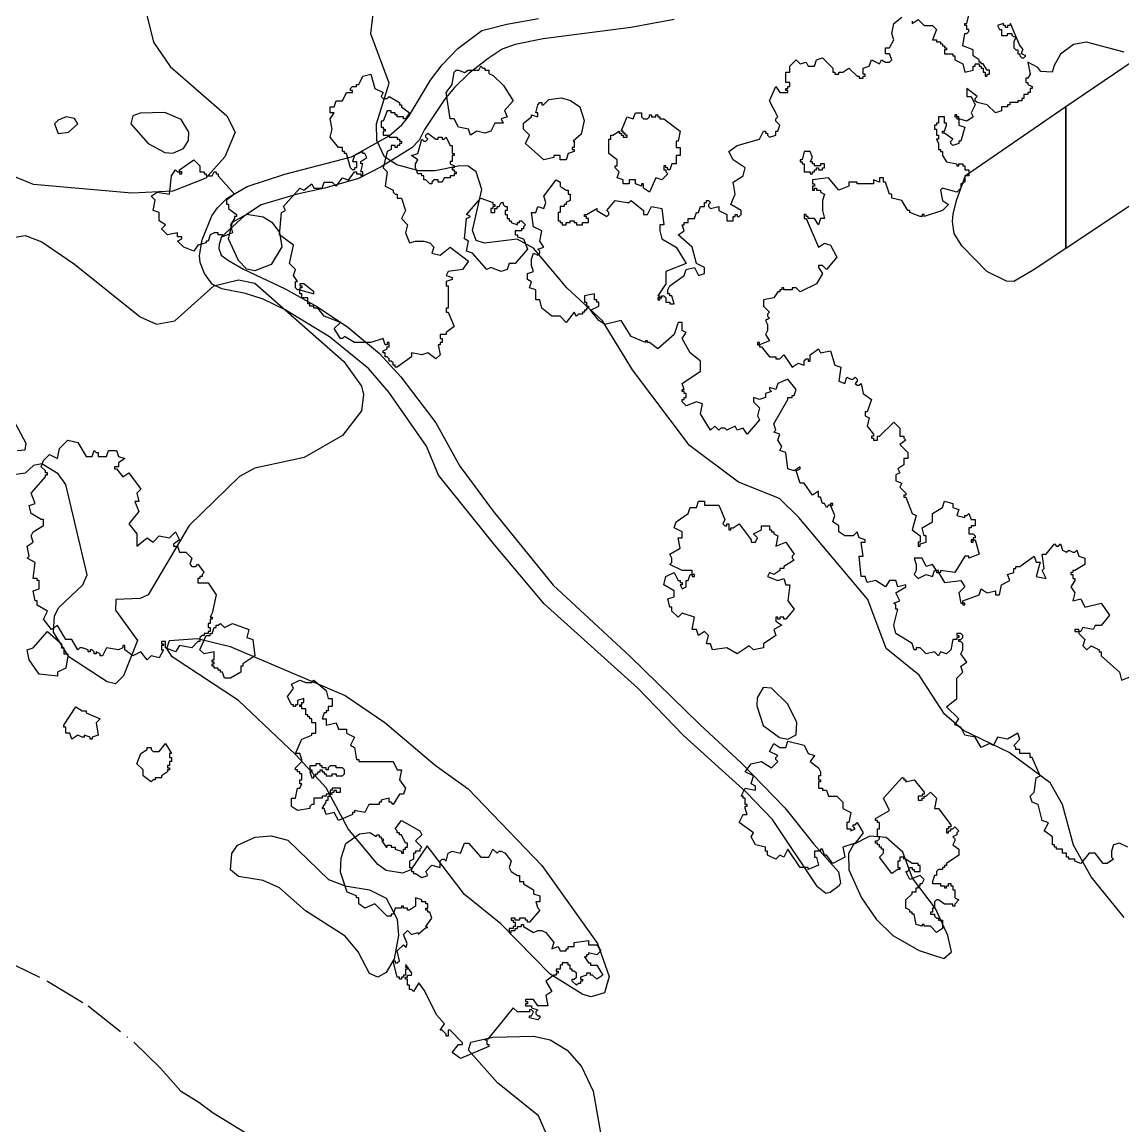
# Model space of a CAD drawing. Header units: metres. Extents: x -400 to 800, y -650 to 500.
# Drawn here: x 487.8 to 623.1, y 228.2 to 363.9 of the extents above; entities that cross this region are included whole.
import ezdxf

# ---------------------------------------------------------------- set-up
doc = ezdxf.new("R2010")
doc.units = ezdxf.units.M
doc.header["$LTSCALE"] = 2
doc.linetypes.add('DASHDOT', pattern=[3.556, 2.54, -0.508, 0, -0.508])
for name, color, linetype in [('SITE-PATH', 84, 'CONTINUOUS'), ('SITE-ROAD-GRAVEL', 32, 'CONTINUOUS'), ('SITE-SETBACK-WATER', 1, 'DASHDOT'), ('SITE-TREE-CANOPY', 94, 'CONTINUOUS'), ('TOPO-CONTOUR-MINOR', 9, 'CONTINUOUS')]:
    doc.layers.add(name, color=color, linetype=linetype)

msp = doc.modelspace()

# ---------------------------------------------------------------- linework, layer by layer
at = {"layer": 'SITE-PATH'}
msp.add_lwpolyline([(567.94, 364.23), (562.63, 363.24), (551.85, 361.83), (548.42, 361.13), (546.82, 360.56), (545.11, 359.44), (542.72, 357.57), (540.95, 355.87), (539.73, 354.37), (537.28, 350.68), (536.6, 349.38), (535.71, 348.43), (531.96, 346.1), (529.17, 344.67), (525.02, 343.5), (521.61, 342.74), (517.18, 341.44), (515.13, 340.08), (512.33, 337.51), (512.03, 336.55), (511.98, 336.09), (512.28, 335.26), (513.19, 334.59), (515.01, 333.54), (520.16, 331.11), (524.14, 328.88), (527.86, 326.41), (531.75, 323.16), (534.38, 320.29), (538.66, 314.64), (541.62, 309.31), (545.69, 303.79), (553.06, 294.69), (562.52, 285.95), (571.11, 277.54), (576.24, 272.8), (581.55, 267.31), (585.1, 262.86), (588.13, 259.46), (588.41, 258.08), (588.22, 257.71), (587.12, 256.89), (586.57, 256.8), (585.55, 257.62), (580.02, 265.86), (576.78, 269.22), (569.1, 276.22), (563.49, 282.02), (551.97, 292.38), (545.9, 299.59), (538.97, 308.2), (537.51, 311.78), (532.88, 318.42), (530.42, 321.28), (525.61, 325.22), (520.15, 328.54), (517.46, 329.86), (515.29, 330.53), (512.35, 331.13), (511.19, 331.67), (510.25, 333.01), (509.7, 334.35), (509.63, 335.22), (509.93, 337.15), (511.12, 340.08), (511.82, 341.06), (513.01, 342.25), (515.48, 343.68), (520.1, 345.2), (528.28, 347.32), (532.91, 349.93), (534.48, 351.28), (535.29, 352.24), (538.01, 356.75), (539.45, 358.66), (541.35, 360.64), (544.32, 362.86), (547.37, 363.66), (551.26, 364.35)], dxfattribs=at)
at = {"layer": 'SITE-ROAD-GRAVEL'}
msp.add_lwpolyline([(634.3, 348.19), (616.09, 336.09), (616.09, 353.51), (626.76, 360.76)], dxfattribs=at)
msp.add_lwpolyline([(612.07, 333.41), (609.7, 332.03), (608.78, 332.06), (606.39, 333.23), (603.28, 336.38), (602.35, 337.91), (602.16, 339.4), (602.24, 340.29), (602.66, 341.96), (603.74, 345.05), (616.09, 353.51), (616.09, 336.09)], close=True, dxfattribs=at)
at = {"layer": 'SITE-SETBACK-WATER'}
msp.add_lwpolyline([(485.39, 248.72), (490.93, 246.01), (495.94, 242.97), (501.53, 238.51), (504.84, 235.32), (507.27, 232.51), (509.53, 231.13), (511.3, 229.81), (517.93, 225.77)], dxfattribs=at)
at = {"layer": 'SITE-TREE-CANOPY'}
for points in [[(623.68, 262.49), (622.68, 262.99), (621.93, 262.75), (621.68, 261.99), (621.68, 261.25), (621.93, 260.99), (621.18, 260.49), (620.68, 260.49), (619.68, 261.75), (618.93, 261.75), (617.93, 260.49), (617.18, 260.75), (617.18, 260.99), (616.43, 260.99), (616.43, 261.25), (616.18, 261.25), (616.18, 261.75), (615.68, 261.75), (615.68, 262.25), (614.93, 262.25), (614.93, 262.49), (614.68, 262.49), (614.68, 262.75), (614.43, 262.75), (614.43, 263.75), (613.43, 264.49), (613.93, 265.49), (613.18, 265.74), (612.68, 267.74), (611.93, 268), (611.68, 268.74), (612.18, 269.24), (612.43, 270.99), (612.93, 271.25), (611.93, 273.49), (611.68, 273.49), (611.68, 273.99), (610.43, 273.99), (610.43, 274.49), (609.93, 274.49), (609.93, 274.74), (609.68, 274.99), (610.43, 275.74), (610.18, 276.5), (608.93, 275.74), (607.68, 276), (607.18, 274.99), (606.68, 275.24), (605.68, 274.74), (604.93, 276), (603.68, 276.24), (603.18, 277.24), (602.43, 277.5), (602.93, 278.24), (601.43, 279.74), (602.68, 280.75), (602.68, 283.24), (603.43, 283.99), (603.18, 284.74), (603.93, 285.24), (603.18, 286.24), (603.43, 286.74), (603.43, 287.5), (603.18, 287.74), (602.93, 287.74), (602.93, 287.99), (603.18, 287.99), (603.43, 288.24), (603.43, 288.49), (603.18, 288.74), (602.68, 288.74), (602.68, 288.49), (602.93, 288.49), (602.93, 288.24), (602.68, 288.24), (602.68, 287.99), (602.18, 287.99), (601.93, 286.74), (601.43, 286.24), (600.68, 286.5), (600.43, 286), (599.93, 286.5), (598.93, 286.24), (598.18, 287), (597.68, 287), (597.68, 286.74), (597.43, 286.74), (597.18, 287.5), (595.18, 288.74), (594.93, 289.75), (595.43, 291.75), (595.18, 291.75), (595.18, 292.25), (594.93, 292.49), (595.68, 292.74), (595.18, 293.74), (596.43, 294.5), (596.43, 294.74), (595.43, 294.5), (595.18, 295.24), (594.43, 295.24), (593.93, 294.5), (592.68, 295.24), (591.68, 295), (591.43, 295.74), (590.93, 295.74), (590.68, 298.24), (591.18, 298.24), (590.93, 299.99), (591.43, 299.99), (591.43, 300.25), (590.68, 300.49), (590.43, 301.25), (589.93, 300.75), (588.93, 300.75), (588.18, 301.25), (588.18, 301.99), (587.43, 302.49), (587.68, 303.24), (587.18, 304.5), (586.93, 304.5), (586.68, 304.24), (586.43, 304.74), (586.18, 304.74), (585.93, 305.5), (585.68, 305.5), (585.68, 306.24), (584.93, 305.74), (583.93, 307.24), (583.43, 307.24), (582.93, 308.75), (583.43, 308.99), (583.43, 309.25), (582.68, 308.75), (581.93, 308.99), (581.68, 310.99), (580.93, 311.25), (581.18, 311.74), (580.68, 312.49), (580.93, 313.24), (580.18, 313.5), (580.43, 313.74), (580.18, 314.5), (581.93, 317.49), (581.93, 317.74), (582.43, 317.74), (582.43, 317.99), (582.68, 317.99), (582.93, 318.75), (581.93, 319.99), (580.68, 319.49), (580.43, 318.75), (579.68, 318.99), (579.68, 318.75), (579.93, 318.49), (579.18, 318.24), (579.18, 317.74), (578.43, 317.49), (577.68, 317.74), (577.68, 317.24), (578.43, 316.5), (578.18, 315.5), (578.43, 315), (576.93, 313.24), (576.43, 314), (575.68, 313.74), (575.43, 314.24), (574.43, 313.74), (574.18, 314), (573.68, 314), (573.43, 313.74), (572.93, 314.24), (572.43, 313.74), (571.18, 315.74), (571.43, 316.99), (570.68, 317.24), (569.43, 316.74), (568.93, 317.24), (568.93, 317.49), (569.18, 317.49), (569.18, 317.74), (569.43, 317.74), (569.43, 318.25), (569.18, 318.25), (569.18, 318.49), (568.93, 318.49), (568.93, 318.75), (569.18, 318.75), (568.93, 319.49), (571.18, 320.99), (571.18, 322.24), (569.93, 323.24), (568.93, 325), (569.43, 325.74), (568.93, 326), (568.93, 326.99), (568.43, 326.99), (567.93, 325.5), (565.93, 323.74), (564.93, 324.5), (564.68, 324.5), (564.68, 324.74), (564.43, 324.74), (564.43, 324.5), (562.68, 325.24), (561.43, 327.24), (559.43, 326.74), (558.68, 327.24), (557.68, 328.49), (558.68, 328.99), (558.68, 329.49), (558.43, 329.49), (558.43, 329.75), (558.18, 329.75), (558.18, 330.49), (556.93, 330.25), (556.93, 329.49), (557.18, 329.49), (557.18, 328.99), (557.43, 328.99), (557.43, 328.75), (557.18, 328.75), (557.18, 328.49), (556.93, 328.49), (556.93, 328.25), (556.68, 328.25), (556.68, 327.99), (556.18, 327.99), (555.93, 327.75), (555.68, 328.25), (554.68, 326.99), (553.93, 327.75), (552.93, 327.75), (551.68, 328.75), (551.43, 329.75), (550.93, 329.75), (550.93, 330.99), (550.18, 331.24), (550.43, 331.99), (549.93, 332.24), (549.93, 333), (550.68, 333.24), (550.43, 334), (550.43, 334.74), (550.68, 335.49), (551.18, 335.24), (551.43, 335.49), (551.43, 335.74), (551.18, 335.99), (551.93, 336.24), (551.43, 336.99), (551.68, 338.25), (550.68, 338.75), (550.43, 340.49), (550.93, 340.49), (551.18, 341.24), (551.93, 340.99), (552.18, 341.74), (551.93, 342.5), (553.43, 344.5), (553.93, 344.24), (553.93, 343.74), (554.68, 343.24), (554.93, 343.24), (554.93, 342.74), (555.18, 342.74), (555.18, 341.99), (554.68, 341.74), (554.68, 341.49), (554.43, 341.49), (554.43, 341.24), (553.93, 341.24), (553.93, 340.49), (553.68, 340.49), (553.68, 339.49), (553.93, 339.49), (553.93, 339.25), (554.18, 339.25), (554.18, 338.99), (554.68, 338.99), (554.68, 339.25), (555.18, 339.25), (555.18, 339.49), (555.68, 339.49), (555.68, 339.25), (555.93, 339.25), (555.93, 338.99), (556.68, 338.99), (556.68, 339.25), (557.43, 339.25), (557.43, 339.75), (557.18, 339.75), (557.18, 339.99), (556.93, 339.99), (556.93, 340.25), (557.18, 340.25), (558.43, 340.99), (558.43, 340.74), (559.68, 339.99), (559.93, 340.25), (559.93, 340.49), (559.68, 340.74), (560.68, 341.99), (562.18, 341.74), (562.43, 341.74), (562.68, 341.99), (564.18, 340.74), (564.18, 340.25), (564.68, 340.25), (565.18, 341.24), (566.43, 340.99), (566.68, 338.99), (566.18, 338.99), (566.18, 338.25), (566.43, 337.24), (568.18, 336.24), (569.43, 334.24), (566.93, 333.24), (566.93, 331.74), (565.93, 330.25), (566.18, 330.25), (566.18, 329.99), (566.43, 329.99), (566.43, 330.25), (566.68, 330.25), (566.93, 329.99), (566.93, 329.49), (567.43, 329.49), (567.43, 329.25), (567.93, 329.25), (567.68, 330.25), (567.43, 330.25), (567.43, 330.49), (567.18, 330.49), (567.18, 330.99), (567.43, 331.49), (569.18, 332.74), (569.43, 333.5), (570.43, 333.74), (570.93, 332.74), (571.68, 333), (571.68, 333.74), (570.68, 334.24), (570.18, 336.24), (568.43, 337.75), (569.18, 338.25), (568.93, 338.99), (569.18, 338.99), (569.18, 339.25), (569.68, 339.25), (569.68, 339.75), (570.43, 339.75), (570.68, 340.49), (570.93, 340.49), (571.18, 341.24), (571.68, 341.24), (571.68, 341.74), (571.93, 341.74), (571.93, 341.99), (572.18, 341.99), (572.43, 341.74), (572.18, 341.49), (572.18, 341.24), (572.43, 340.99), (573.43, 341.24), (573.43, 340.75), (574.43, 340.25), (574.43, 339.49), (575.18, 339.49), (575.18, 339.99), (575.43, 339.99), (575.43, 340.25), (575.68, 340.25), (575.68, 339.99), (575.93, 339.99), (576.18, 340.25), (576.18, 340.75), (574.93, 341.49), (575.43, 342.74), (575.18, 344.24), (576.43, 345), (576.68, 345.99), (575.18, 346.99), (574.68, 347.99), (575.68, 348.75), (578.43, 349.49), (578.93, 350.49), (579.18, 350.49), (579.18, 350.25), (579.43, 350.25), (579.43, 349.99), (579.68, 349.75), (580.43, 349.99), (580.43, 350.49), (580.68, 350.49), (580.93, 351.24), (580.43, 351.74), (580.43, 351.99), (580.68, 352.24), (579.68, 354.24), (580.43, 355.99), (580.93, 355.24), (581.93, 355.24), (581.93, 355.5), (581.68, 355.5), (581.68, 355.74), (581.93, 355.74), (581.93, 355.99), (582.18, 355.99), (582.18, 356.49), (581.68, 356.49), (581.68, 357.75), (582.18, 357.75), (582.18, 358.49), (582.93, 359.25), (583.43, 358.75), (584.18, 358.99), (584.43, 358.49), (585.18, 358.49), (585.43, 359.25), (586.18, 359.49), (587.43, 358.25), (587.43, 357.75), (587.68, 357.75), (587.68, 357.49), (588.18, 357.49), (588.18, 357.75), (588.68, 357.75), (589.43, 358.25), (590.43, 357.24), (590.68, 357.24), (590.68, 356.99), (591.18, 356.99), (591.18, 357.24), (591.43, 357.24), (591.43, 357.49), (591.18, 357.49), (591.18, 358.25), (591.93, 358.49), (592.18, 359.25), (593.18, 358.75), (593.43, 359.25), (593.93, 358.99), (594.43, 358.99), (594.68, 359.25), (594.43, 359.99), (593.93, 359.99), (593.93, 360.75), (594.43, 360.75), (594.93, 361.74), (594.68, 362.49), (594.93, 363.74), (595.93, 364.5)], [(597.18, 364), (597.18, 363.74), (597.93, 364.24), (598.68, 363.5), (599.68, 363.5), (600.18, 363), (599.68, 361.74), (600.18, 361.74), (600.18, 361.49), (600.68, 361.49), (600.68, 361.24), (600.93, 361.24), (600.93, 360.99), (601.18, 360.99), (601.18, 360.75), (601.43, 360.75), (601.43, 360.49), (601.18, 360.49), (601.18, 359.99), (602.18, 359.99), (602.18, 359.75), (602.43, 359.75), (602.43, 359.25), (603.43, 358.75), (603.68, 357.74), (604.68, 357.99), (604.68, 358.49), (604.93, 358.49), (604.93, 358.75), (605.43, 358.75), (605.43, 358.49), (605.68, 358.49), (605.68, 358.25), (605.93, 358.25), (605.93, 357.74), (606.18, 357.74), (606.18, 357.24), (606.43, 357.24), (606.43, 357.49), (606.68, 357.49), (606.68, 357.99), (606.43, 357.99), (605.93, 358.75), (605.68, 358.75), (605.68, 358.99), (605.43, 358.99), (605.43, 359.25), (604.68, 359.75), (604.68, 360.49), (603.43, 360.99), (603.68, 362.49), (603.93, 362.49), (604.18, 362.74), (604.18, 363), (603.93, 363), (603.93, 363.5), (603.68, 363.5), (603.68, 363.74), (603.93, 363.74), (604.18, 364.74)], [(623.23, 360.19), (618.6, 361.43), (617.04, 361.14), (615.43, 359.96), (614.66, 358.56), (614.4, 357.74), (613.01, 357.84), (612.65, 358.3), (611.43, 358.99), (611.68, 357.49), (611.43, 356.99), (611.18, 356.99), (611.18, 356.49), (611.43, 356.49), (611.43, 356.24), (611.93, 356), (611.93, 355.74), (611.68, 355.74), (611.68, 355.24), (611.43, 355.24), (611.43, 355), (610.93, 355), (610.93, 354.5), (610.68, 354.5), (610.68, 354.24), (610.18, 354.24), (610.18, 354), (609.18, 354), (609.18, 353.74), (608.93, 353.74), (608.93, 353.5), (608.18, 353.5), (608.18, 352.99), (607.43, 352.74), (606.43, 353.74), (605.18, 354), (604.93, 354.24), (604.93, 354.5), (605.18, 354.74), (603.93, 355.74), (603.93, 354.74), (604.43, 354.74), (604.93, 353.74), (604.43, 352.74), (604.68, 352.24), (603.93, 351.74), (602.93, 351.99), (602.93, 351.25), (603.68, 350.99), (603.18, 349.25), (602.93, 349.25), (602.93, 348.99), (602.18, 348.75), (601.93, 348.99), (601.93, 349.25), (602.18, 349.49), (601.18, 350.25), (600.93, 350.25), (600.93, 350.49), (601.18, 350.49), (601.43, 351.25), (601.43, 351.49), (601.18, 351.49), (601.18, 352.24), (600.43, 352.24), (600.43, 351.49), (600.18, 351.49), (600.18, 351.25), (599.93, 351.25), (599.93, 350.75), (600.18, 350.75), (600.18, 349.99), (600.43, 349.99), (600.43, 349.49), (600.18, 349.49), (600.43, 348.99), (600.43, 348.25), (600.68, 348.25), (600.68, 347.99), (600.93, 347.99), (600.93, 347.49), (601.43, 346.74), (602.68, 346.49), (602.68, 346.24), (602.93, 346.24), (602.93, 346.49), (603.43, 346.49), (603.43, 346.24), (603.68, 346.24), (603.68, 345.74), (604.18, 345.74), (604.18, 345), (603.68, 345), (603.68, 344.24), (603.43, 344.24), (603.43, 344), (603.18, 344), (603.18, 343.5), (602.68, 342.99), (600.93, 343.5), (600.68, 343.24), (600.93, 341.99), (601.68, 341.49), (600.93, 340.75), (598.68, 339.99), (598.68, 340.25), (598.43, 340.25), (598.43, 339.99), (598.18, 339.99), (596.93, 340.49), (596.93, 340.75), (596.68, 340.75), (595.93, 341.99), (594.68, 342.24), (594.68, 342.74), (594.43, 342.74), (593.93, 344.24), (593.68, 344.24), (593.68, 344.74), (593.18, 344.74), (593.18, 344.24), (592.43, 344.5), (592.43, 344), (590.43, 344), (590.43, 344.24), (589.43, 344.24), (589.43, 343.74), (588.18, 343.24), (586.93, 344.74), (584.93, 344.5), (584.93, 344), (585.18, 344), (585.18, 343.74), (584.93, 343.74), (584.93, 343.24), (585.18, 343.24), (585.18, 343.5), (585.43, 343.5), (585.43, 343.24), (585.93, 343.24), (585.93, 343), (586.43, 342.74), (586.18, 341.99), (586.18, 340.75), (586.43, 339.75), (585.93, 339.75), (585.68, 338.99), (585.18, 339.75), (584.43, 339.75), (584.43, 339.99), (584.18, 339.99), (584.18, 340.25), (583.93, 340.25), (583.93, 339.75), (584.18, 339.75), (585.68, 336.24), (586.43, 336.74), (587.18, 336.49), (587.93, 335), (586.68, 333.5), (586.18, 334), (585.68, 334), (585.68, 333.74), (586.18, 332.99), (585.43, 331.74), (583.43, 330.75), (582.93, 331.25), (582.43, 331.25), (582.43, 330.99), (581.43, 330.99), (581.43, 331.25), (581.18, 331.25), (581.18, 330.99), (580.93, 330.99), (580.93, 330.75), (580.68, 330.75), (580.18, 329.99), (578.93, 329.75), (578.93, 328.99), (579.68, 328.25), (579.43, 327.99), (579.43, 327.74), (579.68, 327.49), (579.18, 327.24), (579.43, 326.74), (579.43, 326), (579.18, 325.5), (579.68, 324.74), (578.43, 324.24), (578.43, 324), (578.68, 324), (579.68, 322.74), (580.43, 322.74), (580.43, 322.49), (580.93, 322.49), (581.43, 322.99), (582.43, 321.49), (583.18, 321.99), (583.93, 321.74), (583.93, 322.24), (584.18, 322.49), (584.43, 322.49), (584.43, 322.24), (584.68, 322.24), (584.68, 322.99), (585.68, 323.74), (585.93, 323.24), (587.18, 323.5), (587.68, 321.74), (588.43, 321.49), (588.18, 319.75), (588.93, 319.49), (589.18, 320.25), (589.68, 319.99), (589.93, 319.99), (590.18, 320.25), (590.43, 319.99), (590.43, 319.75), (590.18, 319.49), (590.43, 319.25), (590.68, 319.25), (590.93, 319.49), (591.18, 318.24), (592.18, 317.49), (591.68, 316), (591.43, 316), (591.43, 315.5), (591.93, 315.24), (591.68, 314.24), (592.43, 313.24), (592.43, 312.99), (592.18, 312.99), (592.18, 312.74), (592.43, 312.74), (592.43, 312.49), (592.93, 312.49), (592.93, 312.99), (593.18, 312.99), (594.93, 314.74), (595.68, 314), (595.68, 312.99), (596.18, 312.99), (596.18, 312.74), (596.43, 312.49), (595.68, 311.99), (596.68, 310.99), (596.68, 310.25), (596.18, 310.25), (596.18, 309.49), (595.43, 308.99), (595.68, 308.49), (595.18, 308.24), (595.18, 307.49), (595.93, 307.24), (595.68, 306.74), (596.43, 306), (596.43, 305.74), (596.18, 305.74), (596.18, 305.5), (596.43, 305.5), (597.18, 303.49), (597.68, 303.24), (597.18, 301.49), (598.18, 300.75), (598.18, 299.99), (597.93, 299.99), (597.93, 299.49), (598.18, 299.49), (598.18, 299.75), (598.93, 299.99), (598.93, 300.75), (598.68, 300.75), (598.43, 301.75), (599.68, 302.49), (599.68, 303.49), (600.93, 304.24), (601.18, 305), (602.18, 304.74), (602.18, 304.24), (602.93, 303.99), (602.68, 303.24), (603.68, 302.99), (603.68, 303.24), (603.93, 303.24), (604.18, 303.49), (604.43, 302.74), (604.93, 302.74), (604.93, 301.99), (604.43, 301.99), (604.43, 301.75), (604.18, 301.75), (604.18, 300.99), (604.68, 300.99), (604.93, 300.75), (604.93, 300.49), (604.68, 300.49), (604.68, 300.25), (604.93, 300.25), (605.43, 298.49), (604.18, 297.99), (604.18, 298.24), (603.68, 298.24), (602.43, 296.24), (600.68, 296.5), (600.68, 296.24), (600.43, 296.24), (601.18, 295), (603.18, 295.24), (603.68, 294.49), (602.93, 293.74), (603.18, 292.49), (603.43, 292.49), (603.43, 292.75), (605.43, 293.49), (605.68, 294.24), (606.43, 293.74), (607.43, 293.99), (607.43, 293.49), (607.93, 293.49), (608.18, 294.74), (609.18, 295.24), (608.93, 296), (609.68, 296.24), (609.68, 296.74), (609.93, 296.74), (609.93, 297), (610.43, 297), (612.18, 298.24), (612.43, 297.5), (612.93, 297.5), (612.43, 295.74), (613.68, 295.5), (613.18, 296.5), (613.43, 296.74), (613.18, 298.49), (613.68, 298.49), (614.68, 299.75), (614.93, 299.49), (615.18, 299.49), (615.43, 299.75), (615.68, 298.99), (616.18, 298.74), (616.43, 298.99), (616.93, 298.74), (617.18, 298.74), (617.43, 298.99), (617.68, 298.24), (618.43, 298), (618.43, 297.24), (617.18, 296.5), (616.93, 296.5), (616.93, 296.24), (616.68, 296.24), (616.68, 296), (616.93, 296), (616.93, 295.5), (617.18, 295.5), (617.18, 295.24), (616.68, 294.49), (617.18, 293.74), (616.93, 292.75), (617.93, 292.99), (618.43, 291.99), (620.43, 292.49), (621.43, 290.99), (620.43, 289.74), (619.68, 289.74), (619.43, 289.24), (618.18, 289.49), (617.93, 288.99), (617.68, 288.99), (617.68, 288.74), (618.43, 288), (618.18, 287.24), (618.68, 286.74), (619.18, 287.24), (620.18, 286.74), (620.18, 286.5), (620.43, 286.5), (620.43, 286), (622.68, 283.99), (622.93, 282.99), (624.18, 283.49)]]:
    msp.add_lwpolyline(points, dxfattribs=at)
for points in [[(610.68, 360.25), (610.83, 360.55), (610.37, 361.12), (609.27, 363.74), (609.18, 363.5), (608.93, 363.5), (608.93, 363.24), (608.68, 363.24), (608.68, 363.5), (608.43, 363.5), (608.43, 363.74), (607.68, 363.5), (607.93, 363), (608.18, 363), (608.18, 362.24), (608.93, 362.24), (608.93, 362.49), (609.43, 362.49), (609.43, 362.24), (609.93, 361.99), (609.68, 361.49), (609.68, 360.75), (609.93, 360.49), (610.18, 360.49), (610.18, 359.99), (610.43, 359.99), (610.43, 359.75), (610.68, 359.49), (610.93, 359.49), (611.18, 359.75), (610.68, 359.99)], [(542.64, 358), (543.93, 357.99), (544.18, 358.49), (544.43, 358.25), (544.68, 358.25), (544.68, 357.99), (545.18, 357.99), (545.18, 357.58), (545.69, 357.34), (546.98, 356.12), (548.18, 354.24), (547.11, 353.04), (547.43, 352.24), (546.68, 352), (546.93, 351.49), (545.93, 351.49), (545.43, 350.49), (544.68, 350.24), (543.68, 350.49), (542.93, 349.99), (542.68, 350.74), (541.43, 350.99), (540.93, 352), (540.43, 352), (539.93, 355.24), (540.68, 356.25), (540.93, 357.75), (541.18, 357.99), (541.43, 357.99), (542.18, 357.7)], [(521.68, 330.99), (521.43, 331.24), (521.43, 332), (521.68, 332), (521.18, 332.74), (521.43, 333.5), (520.68, 334.24), (521.18, 336.49), (519.43, 337.75), (519.68, 340.49), (520.18, 340.74), (519.93, 341.24), (521.93, 343.5), (522.43, 343.24), (523.43, 344), (523.68, 343.5), (524.68, 343.5), (524.93, 344.24), (525.93, 344.24), (526.43, 343.74), (527.18, 344.74), (527.93, 344.49), (528.68, 345.49), (528.93, 345.49), (528.93, 345.24), (529.43, 345.24), (529.43, 344.99), (529.68, 344.99), (529.68, 345.49), (529.43, 345.49), (529.68, 346.49), (529.43, 346.49), (529.43, 346.75), (530.18, 347.25), (529.93, 347.75), (529.68, 347.75), (529.68, 347.99), (528.68, 347.49), (528.43, 346.75), (528.93, 346.75), (528.93, 345.99), (528.68, 345.99), (528.68, 345.74), (528.43, 345.74), (528.18, 345.99), (527.68, 347.75), (527.43, 347.75), (527.43, 347.99), (527.18, 347.99), (527.18, 348.49), (526.68, 348.49), (525.68, 349.74), (525.93, 350.74), (525.68, 352), (526.18, 352.74), (525.68, 352.74), (525.68, 353.5), (526.18, 353.5), (526.43, 354.24), (527.18, 354.24), (527.68, 355.24), (528.43, 355.24), (528.43, 355.49), (528.18, 355.49), (528.18, 355.75), (528.43, 355.99), (528.93, 355.99), (528.93, 356.25), (529.18, 356.25), (529.68, 357.25), (530.68, 357.49), (531.18, 355.74), (532.18, 355.24), (531.93, 354.74), (532.18, 354.49), (532.68, 354.49), (532.93, 354.74), (534.18, 354), (534.18, 353.74), (534.43, 353.74), (534.43, 353.5), (535.43, 352.74), (534.93, 352), (534.68, 352), (534.68, 352.24), (533.93, 352.24), (533.93, 352.5), (533.68, 352.5), (533.68, 352.74), (533.18, 352.74), (533.18, 353), (532.68, 353), (532.18, 351.74), (531.93, 351.74), (531.93, 351), (532.18, 351), (532.18, 350.74), (532.43, 350.74), (532.43, 350.49), (532.18, 350.49), (532.18, 349.99), (532.93, 349.99), (532.93, 349.74), (533.93, 349.74), (533.93, 349.49), (534.18, 349.49), (534.18, 349.25), (534.43, 349.25), (534.43, 348.99), (534.18, 348.99), (534.18, 348.75), (533.93, 348.75), (533.93, 348.49), (533.68, 348.49), (533.68, 348.75), (533.18, 348.75), (533.18, 348.25), (532.68, 347.99), (532.18, 345.99), (532.68, 345.49), (532.43, 343.74), (533.43, 343.24), (533.43, 343), (533.68, 342.74), (533.93, 342.74), (533.93, 342.24), (534.43, 342.24), (534.93, 340.74), (534.43, 339.74), (535.18, 338.99), (534.93, 337.99), (535.43, 336.75), (536.18, 336.99), (537.18, 336.99), (537.93, 336.75), (538.43, 336.24), (538.18, 335.49), (539.18, 335.24), (540.43, 336.24), (542.68, 334.5), (541.93, 333.5), (540.18, 333.24), (539.93, 332.74), (540.68, 332.5), (540.68, 332.24), (539.93, 332), (539.93, 331.49), (540.18, 331.49), (540.18, 328.75), (539.93, 328.75), (539.93, 328.25), (540.18, 328.25), (540.93, 326.49), (539.93, 325.74), (539.93, 325.49), (539.18, 325.49), (539.18, 325), (539.43, 325), (539.43, 324.5), (539.18, 324.5), (539.18, 324.24), (538.93, 324.24), (539.18, 323), (538.68, 322.5), (537.68, 323.24), (536.93, 323), (535.68, 323.24), (535.68, 322.74), (533.93, 321.49), (533.68, 321.49), (533.68, 321.74), (533.43, 321.74), (533.43, 322), (533.18, 322.24), (532.93, 322.24), (532.93, 322.5), (532.68, 322.74), (532.43, 322.74), (532.43, 323.24), (532.18, 323.24), (532.18, 323.5), (532.68, 323.74), (532.68, 324), (532.93, 324), (532.93, 324.5), (532.68, 324.5), (532.68, 324.24), (532.43, 324.24), (532.18, 324.99), (530.68, 324.5), (528.93, 324.5), (528.68, 324.5), (527.43, 325.24), (527.18, 324.99), (526.93, 324.99), (526.18, 326.24), (526.93, 326.99), (524.93, 327.75), (524.18, 328.75), (523.68, 328.75), (523.68, 328.99), (523.18, 328.99), (523.18, 329.25), (522.93, 329.25), (522.93, 329.99), (522.18, 329.99), (522.18, 330.49), (521.93, 330.49), (521.93, 330.99)], [(552.53, 354.38), (554.09, 354.61), (555.19, 354.26), (556.35, 353.49), (556.88, 351.79), (556.54, 350.14), (555.53, 349.25), (555.68, 349.25), (555.68, 348.49), (555.43, 348.49), (555.43, 348.25), (555.68, 348.25), (555.68, 347.99), (554.93, 347.75), (554.68, 346.99), (553.93, 346.99), (553.93, 347.49), (553.18, 347.49), (553.18, 347.25), (551.93, 346.99), (549.68, 348.99), (550.18, 349.99), (549.43, 350.74), (549.43, 351.49), (550.43, 352.24), (550.43, 352.5), (551.18, 352.24), (551.18, 352.74), (550.93, 352.74), (551.18, 353.74), (551.43, 354), (551.68, 354), (551.68, 353.74), (551.88, 353.74)], [(564.18, 351.99), (564.68, 351.99), (564.93, 352.24), (564.93, 352.5), (565.18, 352.5), (565.18, 352.24), (565.43, 352.24), (565.68, 352.24), (565.68, 352.5), (565.93, 352.5), (565.93, 352.24), (566.18, 352.24), (566.18, 351.99), (566.68, 351.99), (568.68, 350.49), (568.43, 349.25), (568.18, 349.25), (568.18, 348.49), (568.68, 348.49), (568.68, 347.49), (568.18, 347.49), (568.18, 346.49), (567.68, 346.49), (567.43, 345.74), (567.18, 345.74), (567.18, 345.99), (566.93, 345.99), (566.93, 346.24), (566.68, 346.24), (566.68, 345.74), (566.93, 345.74), (566.93, 345.49), (567.18, 345.24), (566.43, 344.5), (565.68, 344.74), (564.93, 343), (564.18, 343.5), (564.18, 344), (563.93, 344), (563.93, 343.74), (563.18, 344), (563.18, 344.5), (562.43, 344.5), (562.43, 344), (561.68, 344), (561.68, 344.5), (560.93, 344.74), (561.18, 345.49), (560.68, 345.99), (560.68, 346.24), (560.93, 346.24), (560.93, 346.99), (559.93, 347.75), (559.93, 349.49), (560.18, 349.49), (560.18, 349.99), (560.43, 349.99), (561.18, 350.49), (561.18, 350.24), (561.43, 350.24), (561.43, 349.99), (561.68, 349.99), (561.68, 349.75), (562.18, 349.75), (562.18, 349.99), (561.93, 349.99), (561.93, 350.24), (561.68, 350.24), (561.68, 350.49), (561.43, 350.49), (562.18, 352.24), (562.93, 351.99), (563.18, 352.74), (563.93, 352.74), (563.93, 352.24)], [(602.68, 352.49), (602.43, 352.49), (602.43, 352.24), (602.68, 352.24)], [(602.93, 352.24), (602.68, 352.24), (602.68, 351.99), (602.93, 351.99)], [(538.68, 349.49), (538.93, 349.49), (538.93, 349.74), (539.43, 349.74), (539.43, 349.49), (539.68, 349.49), (539.93, 349.74), (540.43, 348.75), (540.68, 348.75), (540.68, 347.75), (540.93, 347.75), (540.93, 347.49), (540.68, 347.49), (540.68, 346.75), (540.43, 346.75), (540.43, 346.49), (540.93, 346.24), (540.93, 345.99), (540.68, 345.99), (540.68, 345.74), (540.93, 345.74), (540.93, 345.49), (541.18, 345.49), (541.18, 345.24), (540.93, 345.24), (540.93, 344.99), (540.43, 344.99), (540.43, 344.74), (539.68, 344.74), (539.43, 344.24), (538.93, 344.24), (538.93, 344.5), (538.43, 344.5), (538.18, 344.24), (538.18, 344), (537.93, 344), (537.43, 344.5), (537.18, 344.5), (537.18, 344.99), (536.93, 344.99), (536.93, 345.24), (536.43, 345.24), (536.18, 345.99), (536.18, 346.49), (536.43, 346.99), (535.68, 347.49), (536.43, 347.75), (536.93, 349.49), (537.18, 349.25), (537.43, 349.25), (537.68, 349.49), (537.43, 349.74), (537.43, 349.99), (537.68, 350.24)], [(583.43, 346.74), (583.68, 346.74), (583.68, 346.49), (583.93, 346.49), (583.93, 345.5), (584.68, 345.5), (584.68, 345.24), (584.93, 345.24), (584.93, 345.5), (585.18, 345.5), (585.18, 345.74), (585.43, 345.74), (585.43, 346), (585.68, 346), (585.68, 345.74), (585.93, 345.74), (586.18, 345.74), (586.18, 346), (586.43, 346), (586.43, 346.49), (585.93, 346.49), (585.93, 346.24), (585.18, 346.24), (585.18, 346.49), (584.93, 346.49), (584.93, 346.74), (584.68, 346.74), (584.93, 347.24), (584.68, 347.99), (583.93, 347.99), (583.68, 346.99), (583.43, 346.99)], [(507.18, 345.75), (508.93, 346.99), (509.68, 346.25), (509.68, 345.49), (510.18, 345.49), (510.18, 345.24), (510.43, 345.24), (510.43, 344.99), (511.18, 344.99), (511.43, 345.49), (511.68, 345.49), (511.68, 345.24), (511.93, 345.24), (511.93, 344.99), (513.93, 342.74), (512.93, 342), (512.93, 341.5), (513.18, 341.5), (513.18, 341), (514.18, 340.24), (514.18, 339.99), (513.93, 339.99), (513.93, 339.74), (513.43, 338.99), (513.68, 337.99), (512.43, 337.49), (512.43, 337.75), (511.93, 337.75), (511.93, 337.99), (511.43, 337.99), (510.93, 337.75), (510.68, 336.99), (510.43, 336.99), (510.43, 336.75), (509.43, 336.49), (508.93, 335.75), (507.68, 336.25), (506.93, 336.99), (507.43, 337.25), (507.43, 337.49), (506.93, 337.49), (506.93, 337.99), (505.68, 337.75), (504.93, 338.49), (505.43, 338.99), (504.68, 339.49), (504.68, 340.5), (503.93, 340.74), (504.18, 342), (503.68, 342.5), (504.43, 343), (505.93, 342.74), (506.18, 344.99), (506.68, 345.75), (506.93, 345.49), (507.18, 345.49)], [(507.18, 345.25), (507.43, 345.25), (507.43, 345.49), (507.18, 345.49)], [(545.68, 341.49), (545.93, 341.49), (545.93, 341.24), (545.68, 341.24), (545.68, 340.99), (545.43, 340.99), (545.43, 340.49), (545.93, 340.49), (545.93, 340.99), (546.18, 340.99), (546.18, 341.24), (546.43, 341.24), (546.68, 341.74), (546.93, 341.74), (546.93, 341.49), (547.18, 341.24), (547.43, 341.24), (547.43, 340.74), (547.18, 340.74), (547.18, 340.24), (547.43, 340.24), (547.43, 339.75), (547.68, 339.75), (547.68, 339.49), (547.93, 339.49), (547.93, 339.25), (548.68, 338.99), (548.68, 339.25), (548.93, 339.25), (548.93, 339.49), (549.18, 339.49), (549.68, 338.99), (549.43, 338.75), (549.43, 338.49), (549.18, 338.49), (549.18, 338.25), (548.43, 338.25), (548.43, 337.75), (548.68, 337.75), (548.68, 337.49), (549.43, 337.25), (549.93, 335.99), (548.43, 334.24), (547.68, 334.24), (547.43, 333.5), (546.68, 333.24), (545.43, 333.74), (544.93, 333.5), (543.18, 335.49), (542.43, 335.74), (542.68, 336.99), (542.18, 337.25), (542.43, 339.75), (542.93, 339.99), (542.43, 340.24), (544.18, 342.24), (545.68, 341.74)], [(523.68, 330.49), (523.68, 330.74), (522.43, 331.74), (521.93, 331.74), (521.93, 331.5), (522.18, 331.5), (522.18, 331.24), (521.93, 331.24), (521.93, 330.99)], [(565.93, 329.99), (565.93, 329.75), (566.18, 329.75), (566.18, 329.99)], [(578.43, 324.5), (578.18, 324.5), (578.18, 324.24), (578.43, 324.24)], [(495.68, 310.49), (496.43, 310.49), (496.68, 311.24), (496.93, 311), (497.18, 311), (497.18, 310.49), (498.18, 310.49), (498.43, 311.24), (499.43, 311.24), (499.68, 310.49), (500.43, 310.24), (499.68, 309.74), (499.68, 309.24), (499.18, 309.24), (499.18, 308.99), (499.43, 308.99), (500.18, 307.99), (500.93, 308.49), (502.43, 306.49), (501.93, 305.99), (502.18, 304.99), (501.68, 304.99), (502.18, 303.74), (500.93, 302.24), (501.93, 300.99), (501.93, 299.49), (503.18, 300.49), (503.93, 299.99), (504.68, 300.74), (505.93, 300.49), (506.68, 301.24), (507.18, 300.24), (506.43, 299.74), (506.43, 299.49), (506.93, 299.49), (507.18, 298.75), (507.93, 298.75), (508.68, 297.99), (508.43, 297.25), (508.68, 296.99), (509.18, 296.99), (509.43, 297.25), (510.18, 296.24), (509.93, 295.99), (509.93, 295.74), (509.68, 295.74), (509.68, 295.49), (509.43, 295.49), (509.43, 294.99), (510.68, 294.99), (511.68, 293.5), (511.18, 291.24), (510.93, 290.74), (511.18, 290.74), (511.18, 290.49), (510.93, 290.49), (510.93, 289.99), (510.68, 289.99), (510.68, 289.49), (510.93, 289.49), (510.93, 288.99), (510.68, 288.99), (510.68, 288.75), (510.18, 288.75), (510.18, 288.49), (509.93, 288.49), (509.68, 288.25), (509.68, 287.75), (509.43, 287.75), (508.68, 286.99), (507.18, 287.25), (506.68, 286.49), (505.43, 286.99), (505.43, 287.75), (504.93, 287.75), (504.93, 287.49), (505.18, 287.49), (505.18, 287.25), (504.93, 287.25), (504.93, 286.75), (505.18, 286.75), (504.68, 285.74), (503.68, 285.99), (503.18, 285.49), (502.43, 286.49), (501.43, 285.99), (500.43, 286.75), (500.43, 287.25), (500.18, 287.25), (500.18, 286.99), (499.68, 286.75), (498.18, 286.99), (497.68, 285.99), (497.43, 285.99), (497.43, 286.25), (496.93, 286.49), (496.93, 286.25), (496.68, 286.25), (496.68, 286.49), (496.43, 286.75), (496.18, 286.75), (496.18, 286.49), (495.93, 286.49), (495.93, 286.75), (495.18, 286.99), (494.93, 286.99), (494.68, 286.75), (493.93, 287.99), (493.18, 287.99), (492.18, 289.74), (491.43, 289.24), (490.43, 290.49), (490.93, 291.5), (489.68, 292.24), (489.68, 292.74), (489.43, 292.74), (489.18, 293.99), (489.93, 294.24), (489.93, 295.24), (489.68, 295.24), (489.68, 295.49), (489.18, 295.49), (489.43, 297.49), (488.43, 297.99), (488.68, 298.25), (488.43, 299.49), (489.18, 299.99), (488.93, 300.74), (489.18, 301.24), (490.43, 302), (490.43, 302.74), (490.18, 302.74), (488.93, 303.5), (488.68, 304.49), (489.43, 304.74), (488.93, 305.99), (490.68, 307.99), (490.68, 308.25), (490.93, 308.25), (490.93, 308.49), (490.68, 308.49), (490.68, 308.74), (490.18, 309.24), (490.43, 309.99), (491.18, 310.74), (492.18, 310.24), (492.43, 311.5), (493.43, 312.5), (494.68, 312.24)], [(570.18, 296.5), (568.93, 296.5), (567.43, 297.24), (567.68, 297.49), (567.68, 297.99), (567.43, 298.49), (568.68, 299.25), (568.43, 300.49), (568.93, 300.49), (568.93, 301.25), (567.93, 301.74), (568.18, 302.49), (569.68, 303.5), (569.93, 304.24), (570.68, 304.24), (570.93, 305), (571.68, 305), (571.68, 304.5), (573.43, 304.5), (574.18, 302.74), (573.93, 302.24), (574.18, 301.99), (574.43, 301.99), (574.43, 302.24), (574.68, 302.24), (574.68, 301.49), (574.93, 301.49), (574.93, 301.75), (575.18, 301.75), (575.93, 302.24), (577.43, 300.25), (577.43, 299.99), (577.93, 299.99), (578.18, 300.49), (577.68, 300.99), (578.68, 301.49), (578.68, 301.99), (579.68, 301.99), (579.68, 301.49), (579.93, 301.49), (579.93, 301.25), (580.18, 301.25), (580.18, 300.99), (580.68, 300.75), (580.43, 299.49), (581.68, 299.99), (582.68, 298.49), (582.43, 298.24), (582.43, 297.99), (582.68, 297.74), (581.43, 297), (581.43, 296.74), (580.93, 296.74), (580.93, 296.5), (580.18, 296), (579.68, 296.24), (579.43, 295.74), (580.68, 295.24), (581.43, 295.5), (581.68, 294.74), (582.18, 294.74), (581.93, 292.74), (582.68, 291.75), (581.68, 290.49), (581.43, 290.49), (581.43, 290.75), (580.93, 290.75), (580.93, 290.49), (580.68, 290.49), (580.68, 290.75), (580.43, 290.75), (580.43, 290.25), (581.18, 289.75), (580.18, 289.25), (580.43, 288.49), (578.93, 287.49), (578.93, 287), (577.68, 286.74), (577.18, 287.24), (575.68, 286.24), (574.43, 287), (572.68, 286.74), (572.43, 287.49), (571.93, 287.49), (572.18, 288.49), (571.68, 288.99), (570.93, 288.49), (570.68, 289.25), (570.18, 289.25), (570.43, 290.75), (568.93, 291.25), (568.43, 290.75), (567.68, 291.49), (567.68, 291.99), (567.43, 291.99), (567.18, 292.99), (567.93, 293.24), (567.93, 294), (566.68, 294.74), (566.93, 295.74), (567.93, 296.24), (568.43, 295.24), (568.68, 295.24), (568.68, 295), (568.93, 295), (568.93, 294.74), (568.68, 294.74), (568.93, 294.24), (569.43, 294.5), (569.43, 295.24), (569.68, 295.24), (569.93, 296), (570.18, 296)], [(587.43, 304.5), (587.43, 304.74), (587.18, 304.74), (587.18, 304.5)], [(604.43, 300.25), (604.43, 299.99), (604.68, 299.99), (604.68, 300.25)], [(599.68, 297.24), (598.93, 297), (598.43, 297.99), (597.43, 297.99), (597.68, 297.24), (597.68, 296.5), (597.43, 296), (597.93, 295.5), (598.93, 296), (599.68, 295.74), (599.93, 296.5), (600.18, 296.5)], [(570.18, 295.74), (570.43, 295.74), (570.43, 296), (570.18, 296)], [(600.43, 296.5), (600.18, 296.5), (600.18, 296.24), (600.43, 296.24)], [(603.43, 292.25), (603.68, 292.25), (603.68, 292.49), (603.43, 292.49)], [(515.68, 289.25), (515.43, 288.25), (516.18, 287.99), (516.43, 285.99), (514.93, 285), (514.93, 284.74), (514.68, 284.74), (514.68, 284), (513.43, 283.24), (512.68, 283.24), (512.43, 284), (512.18, 284), (512.18, 284.24), (511.93, 284.24), (511.93, 284.5), (511.43, 284.5), (511.43, 284.74), (511.18, 284.74), (511.18, 285), (511.43, 285), (511.43, 285.24), (511.18, 285.24), (511.18, 285.49), (511.43, 285.49), (511.43, 286.49), (510.18, 286.24), (509.68, 286.75), (510.43, 288.49), (510.93, 288.49), (510.93, 288.75), (511.18, 288.75), (511.43, 289.49), (511.68, 289.49), (511.68, 289.75), (511.93, 289.75), (512.18, 289.99), (512.68, 289.49), (513.68, 289.99)], [(617.68, 289.24), (617.18, 289.24), (617.18, 288.99), (617.68, 288.99)], [(492.68, 286.99), (492.93, 286.99), (492.93, 286.25), (493.43, 286.25), (493.43, 285.99), (493.18, 284.49), (492.18, 284), (492.18, 283.5), (489.93, 283.74), (488.68, 285.49), (488.43, 286.75), (489.18, 286.99), (490.93, 288.99), (492.68, 287.49)], [(525.18, 268.99), (525.18, 268.75), (524.68, 268.75), (524.68, 268.49), (523.68, 268.49), (523.68, 267.74), (523.43, 267.74), (523.18, 267.49), (523.18, 267.24), (521.68, 266.99), (520.93, 267.49), (520.93, 268.49), (521.43, 268.49), (521.68, 269.75), (521.93, 269.75), (522.18, 270.25), (521.93, 270.25), (521.93, 270.75), (522.18, 270.75), (522.18, 271.49), (521.93, 271.49), (521.93, 271.74), (521.68, 271.74), (521.68, 271.99), (521.43, 271.99), (521.43, 272.24), (522.18, 273), (522.18, 273.24), (521.93, 274), (521.43, 274), (522.18, 275.74), (523.43, 276.24), (523.43, 276.49), (523.93, 276.49), (523.93, 277.75), (523.43, 277.75), (523.43, 278.25), (523.18, 278.25), (523.18, 278.49), (522.93, 278.49), (522.93, 278.75), (522.68, 278.75), (522.68, 279.49), (522.18, 279.49), (522.18, 279.75), (521.93, 279.75), (521.93, 279.99), (522.18, 279.99), (522.18, 280.25), (522.43, 280.25), (522.43, 280.74), (521.68, 280.49), (521.68, 279.99), (521.43, 279.99), (521.43, 279.75), (521.18, 279.75), (521.18, 279.99), (520.93, 279.99), (520.43, 280.99), (521.18, 281.99), (520.93, 282.5), (521.93, 283), (522.68, 282.74), (523.43, 282.74), (523.68, 283), (525.18, 281.74), (525.43, 280.74), (525.93, 280.74), (525.93, 279.75), (525.43, 279.75), (525.43, 279.25), (525.18, 279.25), (525.18, 278.99), (524.93, 278.99), (524.68, 278.25), (525.18, 278.25), (525.18, 277.49), (526.43, 277.75), (526.68, 276.99), (527.68, 276.99), (527.68, 276.49), (528.68, 275.99), (528.18, 275), (528.68, 274.74), (528.93, 273.24), (529.18, 273.24), (529.18, 273), (533.43, 273), (533.93, 271.99), (534.43, 271.99), (534.18, 270.75), (534.93, 269.75), (534.68, 268.99), (534.18, 268.99), (533.43, 267.74), (533.18, 267.99), (532.93, 267.99), (532.93, 268.49), (531.93, 268.25), (531.93, 267.99), (531.68, 267.99), (531.68, 267.74), (530.43, 267.74), (529.93, 266.74), (528.68, 266.99), (528.68, 266.74), (528.43, 266.74), (528.43, 266.49), (526.68, 265.74), (526.18, 266.74), (525.18, 266.49), (524.93, 267.24), (524.68, 267.24), (525.18, 267.99), (525.18, 268.25), (525.43, 268.25), (525.43, 268.75), (525.68, 268.75), (525.68, 268.99)], [(495.18, 279.25), (495.68, 279.25), (495.68, 278.99), (497.43, 278.25), (496.93, 277.75), (497.18, 276.24), (496.43, 275.99), (496.43, 275.74), (496.18, 275.74), (496.18, 275.99), (495.43, 276.24), (495.43, 275.99), (495.18, 275.99), (494.68, 276.24), (493.93, 275.74), (493.68, 276.49), (493.18, 276.49), (493.18, 277.25), (492.93, 277.25), (492.93, 277.49), (494.43, 279.74)], [(584.43, 273.99), (585.18, 273.74), (584.68, 272.99), (585.68, 272.25), (585.93, 271.75), (585.93, 271.25), (585.68, 271.25), (585.68, 270.75), (585.93, 270.75), (585.93, 270.49), (585.68, 270.49), (585.68, 269.74), (586.18, 269.74), (586.18, 269.49), (586.68, 269.49), (586.93, 268.74), (587.93, 268.74), (588.68, 268), (588.68, 267.24), (589.68, 266.74), (589.43, 265.5), (589.18, 265.5), (589.18, 264.74), (589.68, 264.74), (589.68, 264.49), (590.18, 264.74), (589.93, 265), (589.93, 265.24), (590.18, 265.24), (590.43, 265.5), (591.18, 264.24), (590.18, 262.99), (588.68, 262.49), (588.93, 261.25), (587.43, 260.49), (586.68, 261.49), (586.43, 261.49), (586.18, 262.25), (585.93, 262.25), (585.93, 261.99), (585.18, 261.99), (585.18, 261.25), (585.43, 261.25), (585.68, 260.25), (584.43, 259.74), (584.43, 259.99), (583.43, 259.99), (581.93, 262.25), (581.43, 261.25), (580.93, 261.49), (580.43, 260.99), (579.43, 261.49), (579.43, 261.99), (579.18, 261.99), (579.18, 262.49), (577.93, 262.75), (577.43, 263.74), (577.68, 264.24), (575.93, 265.5), (576.43, 266.5), (576.93, 266.5), (576.68, 267.24), (576.68, 267.5), (576.93, 267.5), (576.93, 267.74), (576.68, 267.74), (576.68, 268.49), (576.43, 268.49), (576.43, 268.74), (576.18, 268.74), (576.68, 269.75), (577.93, 269.49), (577.93, 269.99), (577.43, 270.25), (577.68, 271.25), (576.68, 271.75), (577.43, 272.74), (578.68, 272.99), (579.93, 272.25), (580.68, 272.99), (580.43, 273.24), (580.43, 273.49), (580.68, 273.74), (579.68, 274.24), (580.18, 275.24), (580.93, 274.74), (581.68, 274.74), (581.93, 275.5), (583.93, 275)], [(506.18, 274), (505.93, 274), (505.93, 273.5), (506.18, 273.5), (506.18, 273), (505.93, 273), (505.93, 272.5), (505.68, 272.5), (505.68, 272.24), (505.93, 272.24), (505.93, 272), (505.68, 272), (505.68, 271.74), (504.93, 271.24), (504.93, 270.99), (504.18, 270.99), (504.18, 270.74), (503.93, 270.74), (503.68, 270.49), (502.68, 271.24), (502.68, 272), (501.93, 272.74), (502.43, 274), (503.18, 274.5), (503.18, 274.74), (503.68, 274.74), (503.68, 274.5), (503.93, 274.24), (504.68, 274.24), (505.43, 275.24)], [(523.43, 270.99), (523.68, 270.99), (523.68, 271.24), (523.93, 271.24), (523.93, 271.49), (524.18, 271.49), (524.18, 271.74), (524.43, 271.74), (524.43, 271.99), (524.68, 271.99), (524.68, 271.74), (524.93, 271.74), (524.93, 271.49), (525.18, 271.49), (525.18, 271.24), (525.93, 271.24), (525.93, 271.49), (526.43, 271.49), (526.43, 271.24), (527.18, 271.24), (527.43, 271.49), (527.43, 271.99), (527.18, 272.24), (526.43, 272.24), (526.43, 272.49), (525.68, 272.49), (525.43, 272.24), (525.43, 271.99), (525.18, 271.99), (525.18, 272.24), (524.68, 272.24), (524.68, 272.49), (524.43, 272.49), (524.43, 272.74), (523.93, 272.74), (523.93, 272.49), (523.18, 272.49), (523.18, 271.99), (523.43, 271.99), (523.43, 271.74), (523.18, 271.74)], [(596.18, 270.75), (596.43, 270.75), (596.43, 270.49), (597.43, 270.75), (598.68, 269.24), (598.68, 268.99), (598.43, 268.99), (598.43, 268.74), (597.93, 268.74), (597.93, 268.24), (598.43, 268.24), (598.43, 268.49), (598.68, 268.49), (598.68, 268.74), (598.93, 268.74), (599.43, 269.24), (600.18, 268.49), (599.93, 267.24), (600.43, 267.24), (601.93, 265.24), (601.93, 264.99), (601.68, 264.99), (601.68, 264.74), (601.43, 264.74), (601.43, 264.24), (601.68, 264.24), (601.68, 264.49), (601.93, 264.49), (601.93, 264.74), (602.18, 264.74), (602.43, 264.99), (602.93, 264.49), (602.68, 264.24), (602.68, 263.99), (602.18, 263.74), (602.43, 263.49), (602.43, 263.25), (602.18, 262.75), (602.93, 262.25), (602.93, 261.49), (601.43, 260.49), (601.43, 260.24), (601.18, 260.24), (601.18, 259.99), (600.93, 259.99), (600.93, 259.74), (600.43, 259.74), (600.18, 259.49), (600.18, 258.99), (599.93, 258.99), (599.68, 258.24), (599.68, 258), (600.68, 258), (600.68, 257.74), (601.18, 257.74), (601.18, 257.5), (601.43, 257.5), (601.43, 257.74), (601.68, 257.74), (601.68, 258), (601.93, 258), (601.93, 257.74), (602.18, 257.74), (602.18, 257.24), (602.43, 257.24), (602.43, 256.24), (602.93, 256), (602.43, 255.49), (602.43, 255.24), (602.18, 255.24), (602.18, 255.49), (601.18, 255.49), (600.43, 256), (600.18, 256), (599.93, 255.74), (599.93, 254.99), (599.68, 254.99), (599.68, 254.49), (599.43, 254.49), (599.43, 254.24), (599.93, 254.24), (599.93, 253.99), (600.18, 253.74), (600.43, 253.74), (600.43, 253.49), (600.93, 253.49), (600.93, 252.49), (600.18, 251.99), (599.43, 252.75), (598.68, 252.75), (598.68, 252.99), (598.43, 252.99), (598.43, 252.75), (597.68, 252.99), (597.43, 254.24), (597.18, 254.24), (597.18, 254.49), (596.93, 254.49), (596.93, 254.74), (596.43, 254.99), (596.43, 256), (597.18, 256.74), (597.18, 257), (597.68, 257), (597.68, 257.5), (597.93, 257.5), (597.93, 257.74), (598.18, 257.74), (598.18, 258), (598.43, 258), (598.68, 258.5), (598.18, 258.99), (596.93, 258.49), (596.43, 259.49), (596.68, 259.49), (596.93, 259.99), (597.18, 259.99), (597.18, 259.74), (597.43, 259.74), (597.43, 259.49), (598.18, 259.49), (598.18, 260.24), (597.93, 260.24), (597.93, 260.49), (597.18, 260.49), (596.43, 260.99), (596.18, 260.99), (596.18, 261.25), (595.68, 261.25), (595.68, 260.75), (595.43, 260.75), (595.43, 259.99), (595.68, 259.99), (595.68, 259.74), (595.43, 259.74), (594.68, 259.24), (593.18, 261.25), (593.68, 261.75), (593.68, 262.25), (593.43, 262.25), (593.43, 262.49), (593.18, 262.49), (593.18, 262.75), (592.93, 262.75), (592.93, 262.99), (592.68, 262.99), (592.68, 263.25), (592.93, 263.25), (593.18, 263.49), (593.18, 263.74), (592.93, 263.74), (592.93, 264.74), (593.18, 264.74), (593.18, 265.5), (592.93, 265.5), (592.93, 265.74), (592.68, 265.74), (592.68, 266), (594.43, 267), (593.68, 268.49), (595.93, 270.99), (596.18, 270.99)], [(525.93, 268.99), (525.93, 269.25), (526.18, 269.25), (526.18, 269.49), (526.43, 269.49), (526.43, 269.25), (526.93, 269.25), (526.93, 269.75), (525.93, 269.75), (525.93, 269.49), (525.68, 269.49), (525.68, 268.99)], [(527.77, 256.95), (526.95, 259.42), (527.01, 261.12), (527.62, 262.94), (529.28, 264.12), (530.55, 264.3), (531.34, 263.81), (531.43, 264), (531.68, 264), (531.68, 263.74), (531.93, 263.74), (531.93, 263.5), (532.18, 263.5), (532.18, 263.24), (532.03, 263.24), (532.54, 262.49), (532.68, 262.49), (532.68, 262.74), (533.18, 262.74), (533.18, 262.49), (533.68, 262.49), (533.68, 262.24), (534.43, 261.99), (534.43, 261.74), (534.68, 261.74), (534.68, 262.24), (534.93, 262.24), (534.93, 262.49), (535.18, 262.49), (535.18, 262.99), (534.93, 262.99), (534.43, 264), (534.18, 264), (534.18, 264.24), (533.93, 264.24), (533.93, 264.5), (533.68, 264.74), (534.43, 265.74), (536.68, 264.5), (536.93, 264), (536.18, 263.24), (536.93, 262.49), (536.68, 262.24), (536.68, 261.99), (536.18, 261.99), (536.18, 261.74), (535.93, 261.74), (535.93, 260.99), (535.43, 260.75), (535.43, 259.99), (535.68, 259.99), (535.68, 259.49), (535.93, 259.49), (535.93, 259.25), (536.18, 259.25), (536.93, 258.75), (537.68, 258.99), (537.43, 259.49), (538.18, 260.25), (539.18, 259.99), (539.18, 260.75), (539.43, 260.99), (539.68, 260.99), (539.93, 260.75), (540.18, 261.74), (540.68, 261.99), (541.68, 261.74), (542.18, 262.99), (542.68, 262.99), (544.18, 261.25), (545.18, 261.25), (545.68, 262.24), (546.18, 261.75), (546.43, 261.99), (546.68, 261.99), (547.18, 261.75), (547.93, 260.75), (547.68, 259.99), (547.93, 259.49), (548.68, 258.99), (548.93, 258.99), (548.93, 258.24), (549.43, 258.24), (549.43, 257.99), (550.68, 257.24), (550.68, 256.74), (551.43, 256.5), (551.43, 255.74), (550.93, 255.74), (551.18, 255), (551.43, 254.74), (550.18, 253.24), (549.93, 253.24), (549.93, 253.49), (549.68, 253.49), (549.68, 253.74), (548.93, 253.74), (548.93, 253.49), (548.43, 253.49), (548.43, 253.74), (547.93, 253.74), (547.93, 253.49), (548.18, 253.49), (548.18, 253.24), (548.43, 253.24), (548.43, 252.74), (548.18, 252.74), (548.18, 252.49), (547.68, 252.49), (547.68, 251.99), (547.93, 251.99), (547.93, 252.24), (548.43, 252.24), (548.43, 252.49), (548.68, 252.49), (548.68, 252.74), (549.18, 252.74), (549.18, 252.99), (549.43, 252.99), (549.43, 252.74), (550.68, 251.99), (551.18, 252.25), (551.68, 252.25), (552.18, 251.99), (553.18, 250.75), (552.93, 249.99), (553.68, 250.25), (553.93, 249.75), (554.68, 249.75), (554.68, 249.99), (554.93, 249.99), (554.93, 250.25), (555.68, 250.25), (555.68, 250.75), (557.43, 250.99), (557.43, 250.49), (558.43, 250.49), (558.93, 249.75), (558.43, 249.24), (557.43, 249.49), (557.43, 249.24), (557.18, 249.24), (557.18, 248.99), (556.93, 248.99), (557.43, 248.24), (557.68, 248.24), (557.68, 247.99), (558.43, 247.99), (559.18, 246.74), (558.43, 246.24), (557.93, 246.74), (557.68, 246.74), (557.68, 247), (557.18, 247), (557.18, 246.74), (556.43, 246.5), (556.43, 246.24), (556.68, 246.24), (556.68, 246), (556.43, 246), (556.43, 245.74), (556.18, 245.74), (555.93, 245.5), (555.43, 246), (555.43, 246.24), (555.68, 246.24), (555.93, 246.5), (555.93, 247), (555.68, 247.24), (555.43, 247.24), (555.43, 247.5), (555.18, 247.5), (555.18, 247.99), (554.93, 247.99), (554.93, 248.24), (554.18, 248.24), (554.18, 247.99), (553.93, 247.99), (553.93, 247.5), (553.43, 247.49), (553.43, 247.24), (553.68, 247.24), (553.68, 247), (553.43, 247), (553.43, 246.74), (553.18, 246.74), (552.18, 246), (552.93, 244.74), (552.18, 244.24), (552.43, 242.99), (551.18, 242.99), (550.68, 243.74), (549.68, 243.74), (549.68, 243.49), (549.93, 243.49), (549.93, 243.24), (549.68, 243.24), (549.68, 242.99), (550.43, 242.99), (550.43, 242.74), (551.18, 242.49), (550.93, 242.25), (550.93, 241.99), (551.18, 241.75), (551.43, 241.75), (551.43, 241.49), (551.18, 241.25), (550.18, 241.49), (550.18, 241.75), (550.43, 241.75), (550.68, 242.25), (550.43, 242.49), (550.18, 242.49), (550.18, 242.25), (548.68, 242.25), (548.18, 242.74), (545.05, 238.86), (544.68, 238.78), (544.93, 238.74), (544.93, 238.24), (545.18, 238.24), (545.18, 237.99), (541.68, 236.5), (540.68, 237.24), (541.43, 238.24), (541.93, 238.24), (541.93, 238.44), (540.37, 240.03), (540.18, 239.99), (540.18, 239.25), (539.93, 239.25), (539.93, 239.49), (539.43, 239.99), (539.18, 239.99), (539.74, 240.75), (538.78, 241.84), (537.22, 244.9), (536.58, 245.8), (535.93, 244.74), (535.68, 245), (535.43, 245), (535.43, 245.5), (535.18, 245.5), (535.18, 246.24), (534.93, 246.24), (534.93, 246.5), (535.18, 246.5), (535.18, 246.74), (535.68, 246.74), (535.73, 246.99), (534.97, 248.07), (534.93, 247.74), (535.18, 247.74), (535.18, 247.49), (534.93, 247.49), (534.93, 246.74), (534.68, 246.74), (534.68, 246.5), (534.43, 246.5), (534.43, 246.24), (534.18, 246.24), (534.18, 246.5), (533.93, 246.5), (533.43, 248.49), (533.68, 248.49), (533.68, 248.24), (533.93, 248.24), (534.18, 248.49), (533.93, 249.75), (534.68, 250.49), (535.01, 250.17), (535.13, 250.64), (534.68, 251.74), (535.18, 252.24), (535.68, 251.75), (536.43, 251.99), (536.48, 251.8), (537.38, 252.58), (537.67, 252.62), (537.43, 252.74), (538.18, 253.74), (537.93, 254.5), (537.68, 254.5), (537.68, 254.74), (537.43, 254.74), (537.43, 255), (537.68, 255), (537.68, 255.5), (537.43, 255.5), (537.43, 255.74), (536.93, 255.74), (536.93, 256), (536.18, 256.24), (536.18, 255.24), (535.43, 254.74), (535.18, 254.74), (535.18, 255), (534.68, 255), (534.68, 255.24), (534.43, 255.24), (534.43, 255), (533.68, 255), (533.43, 254.24), (533.18, 254.24), (533.18, 254), (532.68, 254), (531.18, 255.5), (529.93, 255), (529.18, 255.5), (529.18, 256.24), (528.93, 256.24), (528.93, 256.49)]]:
    msp.add_lwpolyline(points, close=True, dxfattribs=at)
at = {"layer": 'TOPO-CONTOUR-MINOR'}
for points in [[(501.24, 372.54), (503.95, 361.45), (506.02, 358.43), (512.97, 352.38), (514.02, 350.37), (512.74, 347.35), (510.38, 344.73), (506.35, 343.1), (501.31, 342.86), (489.22, 343.95), (483.17, 346.41), (477.13, 346.59), (473.1, 347.56), (461.62, 354.4), (453.95, 361.17), (446.9, 364.18)], [(623.23, 253.84), (619.2, 258.83), (617.04, 262.71), (615.68, 267.74), (614.16, 270.39), (609.13, 274.13), (603.52, 276.81), (601.18, 278.83), (598.04, 283.63), (594.01, 286.89), (591.73, 292.94), (583.26, 303.01), (580.91, 305.35), (575.87, 307.34), (569.83, 311.85), (562.84, 321.15), (559.16, 327.19), (554.74, 331.22), (550.68, 336.13), (548.67, 337.2), (544.64, 336.74), (543.63, 337.06), (543.17, 338.28), (544.31, 343.32), (543.63, 345.49), (542.62, 346.2), (541.62, 346.25), (538.59, 345.6), (536.58, 345.6), (533.87, 346.34), (532.35, 347.35), (531.4, 349.36), (531.36, 351.38), (532.92, 356.41), (530.69, 362.46), (531.37, 368.51)], [(485.75, 337.27), (488.21, 337.66), (490.23, 336.87), (494.26, 334.15), (502.32, 327.66), (504.33, 326.77), (506.59, 327.19), (511.39, 331.5), (514.41, 332.21), (516.43, 331.81), (527.34, 322.16), (529.54, 319.13), (529.79, 318.13), (529.51, 316.11), (527.18, 313.09), (522.47, 310.36), (516.43, 309.06), (514.52, 308.05), (508.33, 302), (503.33, 293.5), (502.32, 293.05), (499.34, 292.94), (499.3, 291.62), (501.99, 287.9), (500.3, 283.52), (499.3, 282.57), (498.29, 282.8), (493.55, 285.88), (491.67, 288.9), (491.78, 290.92), (492.33, 291.93), (495.27, 294.72), (495.83, 295.96), (493.2, 307.04), (492.24, 308.37), (490.23, 309.6), (489.22, 309.41), (488.21, 308.44), (486.2, 308.18)], [(487.2, 311.23), (488.21, 311.31), (488.32, 312.08), (485.63, 317.12)]]:
    msp.add_lwpolyline(points, dxfattribs=at)
for points in [[(492.24, 351.83), (491.79, 351.38), (492.24, 350.19), (493.53, 350.37), (494.67, 351.38), (494.26, 352.06), (493.25, 352.25)], [(502.32, 352.72), (501.42, 352.38), (501.19, 351.38), (503.33, 348.99), (505.34, 347.88), (506.35, 347.79), (507.66, 348.35), (508.27, 349.36), (508.31, 350.37), (507.36, 351.91), (505.34, 352.77)], [(513.69, 339.29), (515.42, 340.28), (517.43, 339.95), (518.51, 339.29), (519.45, 338.03), (519.72, 336.26), (518.44, 334.12), (516.43, 333.34), (515.42, 333.55), (514.41, 334.59), (513.17, 337.27)], [(505.94, 287.9), (509.37, 288.11), (513.4, 287.13), (527.51, 281.11), (532.4, 277.82), (538.59, 272.54), (542.62, 269.65), (551.69, 260.24), (558.52, 250.62), (559.98, 246.58), (559.39, 244.57), (557.74, 244.1), (556.73, 244.35), (552.7, 246.87), (546.65, 253.04), (542.2, 256.66), (537.59, 262.64), (535.57, 259.71), (534.56, 259.28), (532.55, 259.61), (531.54, 260.35), (527.87, 264.72), (525.18, 269.76), (521.46, 273.83), (514.41, 280.51), (506.25, 285.88), (505.61, 286.89)], [(578.9, 282.1), (578.16, 280.84), (578.11, 279.84), (578.9, 277.42), (580.91, 275.98), (581.92, 275.77), (582.93, 276.28), (583.04, 277.82), (581.92, 280.05), (579.91, 282.03)], [(516.46, 263.71), (518.44, 263.87), (520.46, 263.34), (525.49, 258.49), (527.51, 257.72), (530.53, 257.23), (532.55, 256.2), (533.89, 253.64), (534.07, 251.62), (533.55, 248.76), (532.55, 247.07), (531.54, 246.51), (530.53, 246.96), (529.12, 249.61), (527.51, 251.53), (522.66, 254.65), (519.45, 257.47), (517.43, 258.4), (514.41, 258.89), (513.43, 259.68), (513.58, 261.7), (514.29, 262.71)], [(592, 263.84), (589.98, 262.81), (589.37, 261.7), (589.4, 259.68), (590.99, 256.27), (592.79, 253.64), (594.83, 251.62), (598.04, 249.77), (601.07, 248.79), (602.02, 249.61), (601.57, 251.62), (600.06, 254.94), (597.23, 258.68), (596.03, 261.87), (594.01, 263.67)], [(542.95, 238.52), (545.65, 239.12), (550.68, 239.23), (552.7, 238.79), (554.82, 237.52), (556.56, 235.5), (557.98, 232.48), (559.06, 226.43), (558.75, 223.92), (556.73, 223.29), (554.71, 223.46), (553.71, 223.94), (551.26, 229.46), (546.22, 233.49), (542.68, 237.52)]]:
    msp.add_lwpolyline(points, close=True, dxfattribs=at)

doc.saveas('drawing.dxf')
